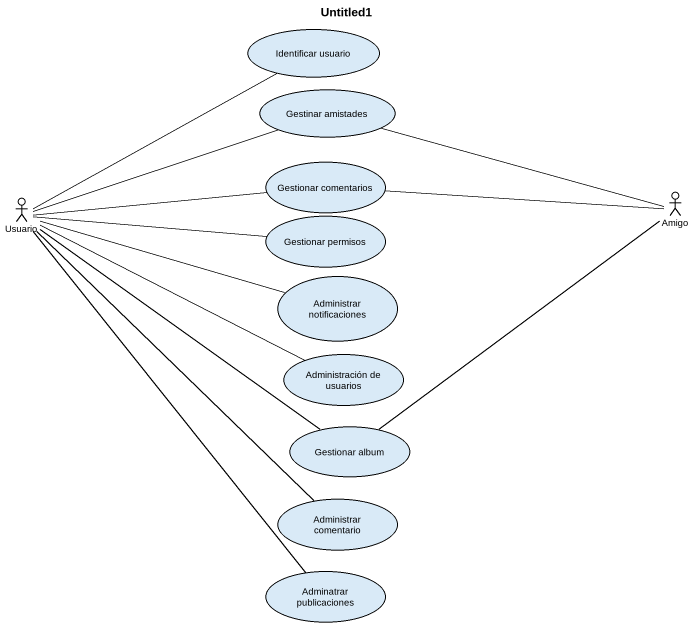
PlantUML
@startuml
title Untitled1
usecase "Identificar usuario" as Identificar_usuario
usecase "Gestinar amistades" as Gestinar_amistades
usecase "Gestionar comentarios" as Gestionar_comentarios
actor Usuario
actor Amigo
usecase "Gestionar permisos" as Gestionar_permisos
usecase "Administrar notificaciones" as Administrar_notificaciones
usecase "Administración de usuarios" as Administración_de_usuarios
usecase "Gestionar album" as Gestionar_album
usecase "Administrar comentario" as Administrar_comentario
usecase "Adminatrar publicaciones" as Adminatrar_publicaciones
Usuario -right- Identificar_usuario
Usuario -right- Gestinar_amistades
Usuario -right- Gestionar_comentarios
Usuario -right- Gestionar_permisos
Usuario -right- Administrar_notificaciones
Usuario -right- Administración_de_usuarios
Usuario -- Gestionar_album
Amigo -left- Gestinar_amistades
Amigo -left- Gestionar_comentarios
Amigo -- Gestionar_album
Administrar_comentario -up- Usuario
Adminatrar_publicaciones -up- Usuario
@enduml
